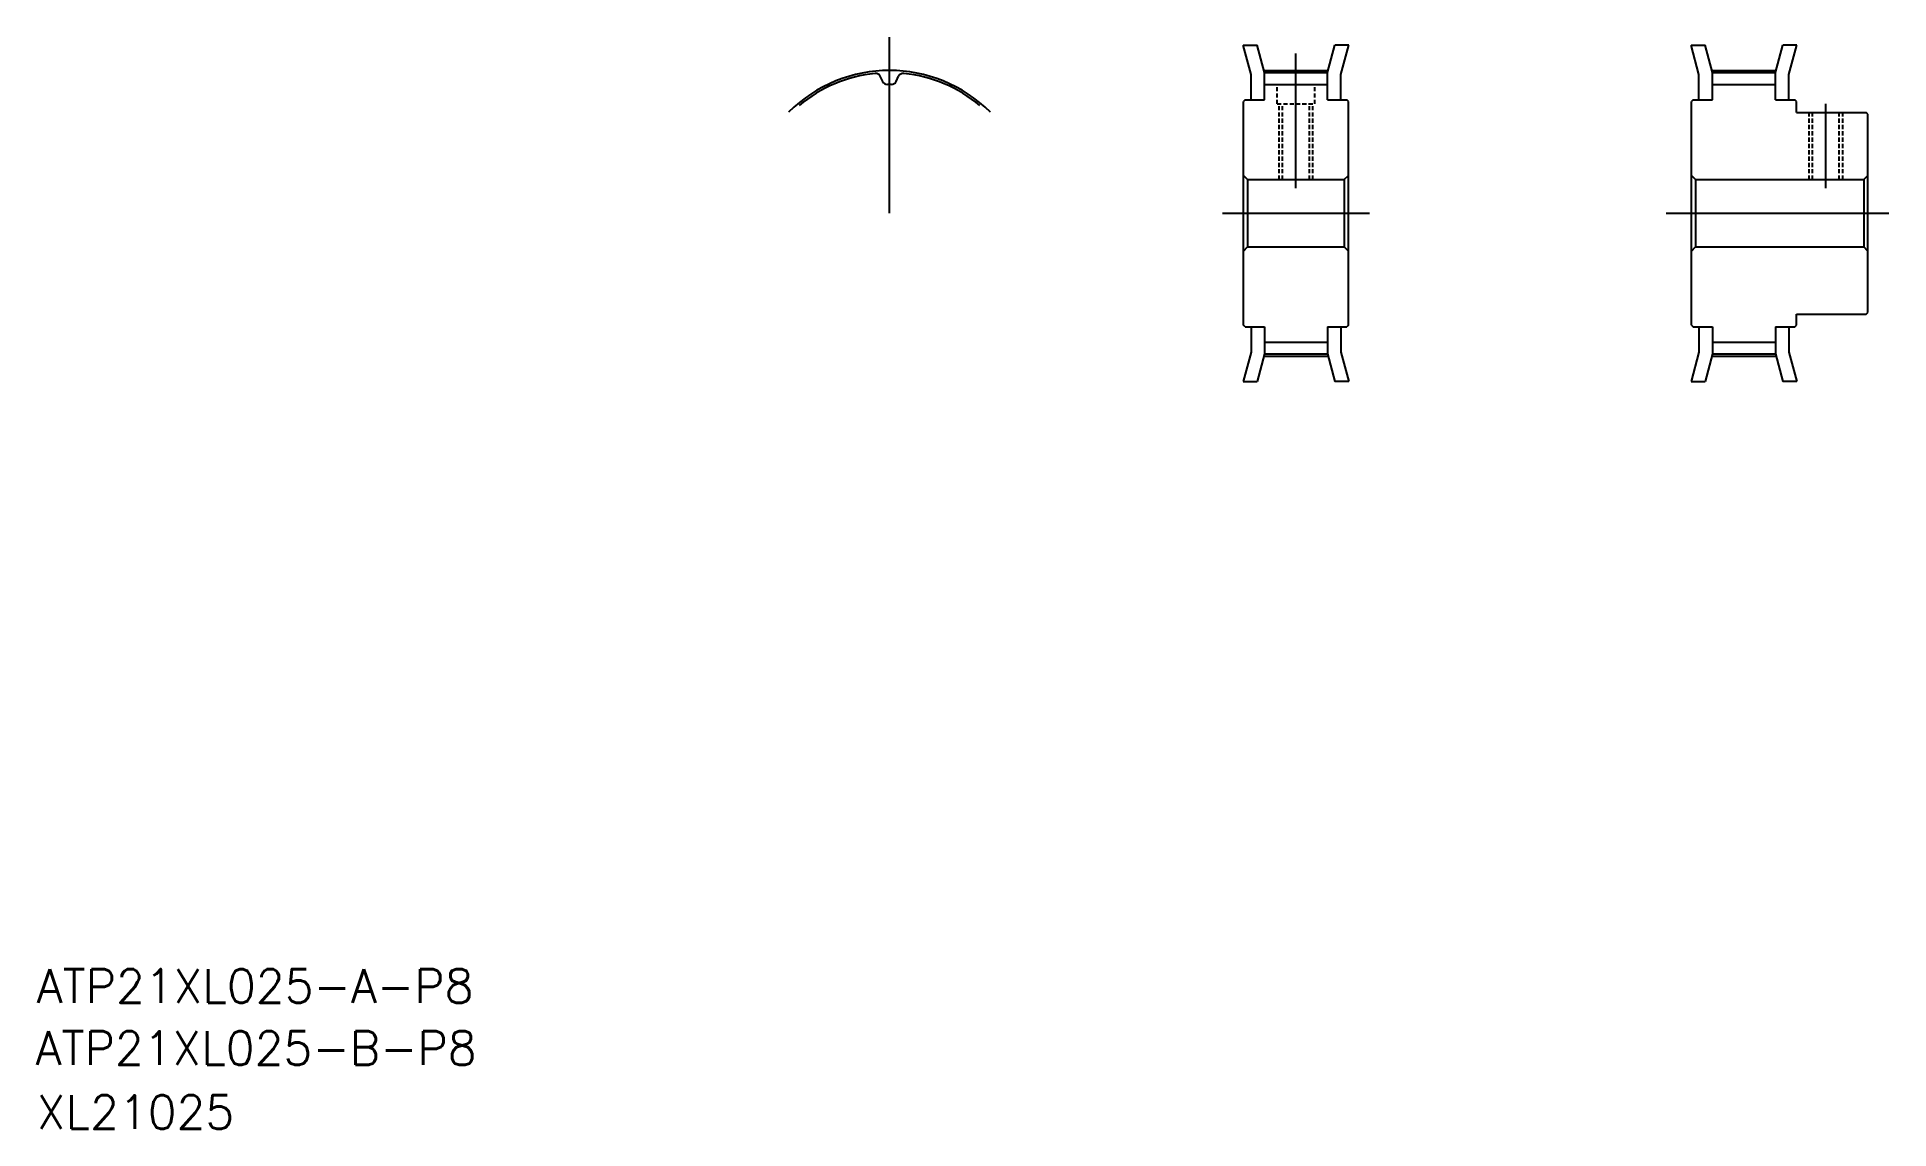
# Model space of a CAD drawing. Extents: x -20 to 201, y 10 to 140.
import ezdxf

# ---------------------------------------------------------------- set-up
doc = ezdxf.new("R2010")
doc.units = 0
doc.linetypes.add('CENTER', pattern=[50.8, 31.75, -6.35, 6.35, -6.35])
doc.linetypes.add('DASHED', pattern=[0.75, 0.5, -0.25])
doc.layers.get('0').update_dxf_attribs({"linetype": 'CONTINUOUS'})
doc.layers.add('CENTER', color=1, linetype='CENTER')
doc.styles.get("Standard").update_dxf_attribs({"font": 'txt', "bigfont": 'BIGFONT'})

msp = doc.modelspace()

# ---------------------------------------------------------------- linework, layer by layer
at = {"color": 7, "linetype": 'CONTINUOUS'}
for p, q in [((123.69, 138.88), (125.34, 138.88)), ((124.62, 135.4), (123.69, 138.88)), ((126.22, 135.61), (125.34, 138.88)), ((133.72, 135.61), (134.6, 138.88)), ((136.25, 138.88), (134.6, 138.88)), ((135.32, 135.4), (136.25, 138.88)), ((177.9, 135.4), (176.97, 138.88)), ((176.97, 138.88), (178.63, 138.88)), ((179.5, 135.61), (178.63, 138.88)), ((187, 135.61), (187.88, 138.88)), ((189.54, 138.88), (187.88, 138.88)), ((188.6, 135.4), (189.54, 138.88)), ((80.81, 134.56), (80.53, 135.17)), ((82.42, 134.56), (82.71, 135.17)), ((124.62, 132.38), (124.62, 135.4)), ((126.22, 135.61), (133.72, 135.61)), ((126.22, 132.38), (126.22, 135.61)), ((133.72, 132.38), (133.72, 135.61)), ((135.32, 132.38), (135.32, 135.4)), ((177.9, 132.38), (177.9, 135.4)), ((179.5, 135.61), (187, 135.61)), ((179.5, 132.38), (179.5, 135.61)), ((187, 132.38), (187, 135.61)), ((188.6, 132.38), (188.6, 135.4)), ((123.92, 132.38), (123.72, 132.18)), ((123.72, 105.58), (123.72, 132.18)), ((123.92, 132.38), (126.22, 132.38)), ((124.49, 132.38), (124.49, 132.38)), ((125.07, 132.38), (125.07, 132.38)), ((126.22, 134.21), (133.72, 134.21)), ((133.72, 132.38), (136.02, 132.38)), ((136.22, 132.18), (136.02, 132.38)), ((136.22, 105.58), (136.22, 132.18)), ((177.2, 132.38), (177, 132.18)), ((177, 105.58), (177, 132.18)), ((177.2, 132.38), (179.5, 132.38)), ((179.5, 134.21), (187, 134.21)), ((187, 132.38), (189.3, 132.38)), ((189.5, 132.18), (189.3, 132.38)), ((189.5, 130.88), (189.5, 132.18)), ((189.5, 130.88), (197.8, 130.88)), ((198, 130.68), (197.8, 130.88)), ((198, 107.08), (198, 130.68)), ((124.22, 122.88), (123.72, 123.38)), ((135.72, 122.88), (136.22, 123.38)), ((177.5, 122.88), (177, 123.38)), ((197.5, 122.88), (198, 123.38)), ((124.22, 122.88), (135.72, 122.88)), ((124.22, 122.88), (124.22, 114.88)), ((135.72, 122.88), (135.72, 114.88)), ((177.5, 122.88), (197.5, 122.88)), ((177.5, 122.88), (177.5, 114.88)), ((197.5, 122.88), (197.5, 114.88)), ((123.72, 114.38), (124.22, 114.88)), ((124.22, 114.88), (135.72, 114.88)), ((136.22, 114.38), (135.72, 114.88)), ((177, 114.38), (177.5, 114.88)), ((177.5, 114.88), (197.5, 114.88)), ((198, 114.38), (197.5, 114.88)), ((189.5, 106.88), (197.8, 106.88)), ((189.5, 105.58), (189.5, 106.88)), ((197.8, 106.88), (198, 107.08)), ((123.92, 105.38), (123.72, 105.58)), ((123.92, 105.38), (126.22, 105.38)), ((124.62, 105.38), (124.62, 102.37)), ((126.22, 105.38), (126.22, 102.16)), ((126.22, 103.56), (133.72, 103.56)), ((133.72, 105.38), (136.02, 105.38)), ((133.72, 105.38), (133.72, 102.16)), ((135.32, 105.38), (135.32, 102.37)), ((136.22, 105.58), (136.02, 105.38)), ((177, 105.58), (177.2, 105.38)), ((177.2, 105.38), (179.5, 105.38)), ((177.9, 105.38), (177.9, 102.37)), ((179.5, 105.38), (179.5, 102.16)), ((179.5, 103.56), (187, 103.56)), ((187, 105.38), (187, 102.16)), ((187, 105.38), (189.3, 105.38)), ((188.6, 105.38), (188.6, 102.37)), ((189.3, 105.38), (189.5, 105.58)), ((124.62, 102.37), (123.69, 98.88)), ((126.22, 102.16), (125.34, 98.88)), ((126.22, 102.16), (133.72, 102.16)), ((133.72, 102.16), (134.6, 98.88)), ((135.32, 102.37), (136.25, 98.88)), ((177.9, 102.37), (176.97, 98.88)), ((179.5, 102.16), (178.63, 98.88)), ((179.5, 102.16), (187, 102.16)), ((187, 102.16), (187.88, 98.88)), ((188.6, 102.37), (189.54, 98.88)), ((123.69, 98.88), (125.34, 98.88)), ((136.25, 98.88), (134.6, 98.88)), ((176.97, 98.88), (178.63, 98.88)), ((189.54, 98.88), (187.88, 98.88))]:
    msp.add_line(p, q, dxfattribs=at)
at = {"color": 3, "linetype": 'DASHED'}
for p, q in [((127.72, 131.88), (127.72, 134.21)), ((132.22, 131.88), (132.22, 134.21)), ((127.72, 131.88), (132.22, 131.88)), ((127.97, 122.88), (127.97, 131.88)), ((128.37, 122.88), (128.37, 131.88)), ((131.57, 122.88), (131.57, 131.88)), ((131.97, 122.88), (131.97, 131.88)), ((191, 122.88), (191, 130.88)), ((191.4, 122.88), (191.4, 130.88)), ((194.6, 122.88), (194.6, 130.88)), ((195, 122.88), (195, 130.88))]:
    msp.add_line(p, q, dxfattribs=at)
at = {"color": 7, "linetype": 'CONTINUOUS'}
for centre, radius, start, end in [((81.62, 118.88), 16.72, 95.8532, 130), ((79.97, 134.91), 0.61, 25, 95.8532), ((81.36, 134.81), 0.61, 205, 270.9047), ((81.87, 134.81), 0.61, 269.0953, 335), ((83.26, 134.91), 0.61, 84.1468, 155), ((81.62, 118.88), 16.72, 50, 84.1468), ((81.62, 118.88), 15.32, 89.0953, 90.9047)]:
    msp.add_arc(centre, radius, start, end, dxfattribs=at)
at = {"layer": 'CENTER', "color": 1, "linetype": 'CENTER'}
for p, q in [((81.62, 118.88), (81.62, 139.83)), ((129.97, 121.88), (129.97, 137.86)), ((126.22, 135.86), (133.72, 135.86)), ((179.5, 135.86), (187, 135.86)), ((193, 121.88), (193, 131.88)), ((121.22, 118.88), (138.72, 118.88)), ((174, 118.88), (200.5, 118.88)), ((126.22, 101.9), (133.72, 101.9)), ((179.5, 101.9), (187, 101.9))]:
    msp.add_line(p, q, dxfattribs=at)
msp.add_arc((81.62, 118.88), 16.98, 45, 135, dxfattribs=at)

# ---------------------------------------------------------------- texts
at = {"color": 7, "linetype": 'CONTINUOUS'}
for s, p in [('ATP21XL025-A-P8', (-19.81, 25)), ('ATP21XL025-B-P8', (-19.95, 17.61)), ('XL21025', (-19.81, 10))]:
    msp.add_text(s, height=4, dxfattribs=at).set_placement(p)

doc.saveas('drawing.dxf')
